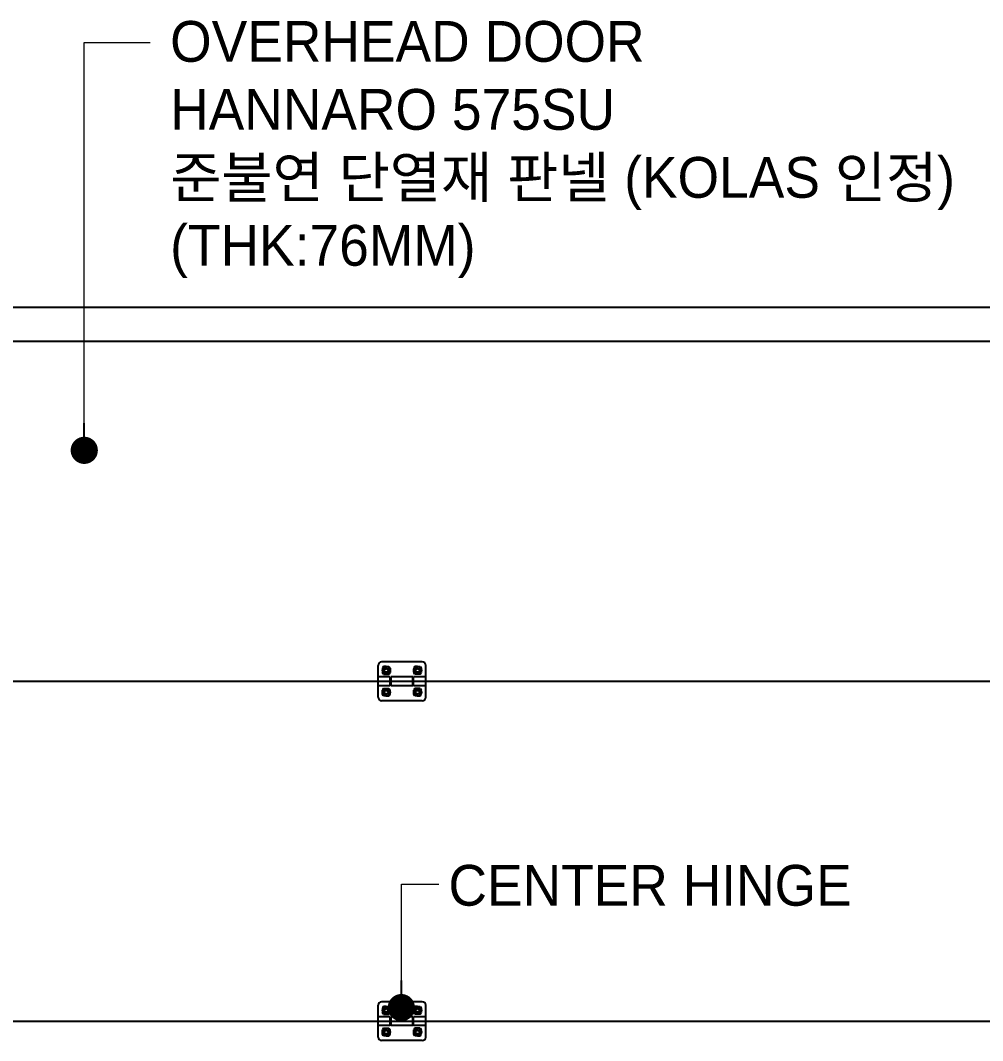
# Model space of a CAD drawing. Header units: millimetres. Extents: x 1448 to 104164, y -19509 to -89.
# Drawn here: x 23946 to 25361, y -5697 to -4196 of the extents above; entities that cross this region are included whole.
import ezdxf

# ---------------------------------------------------------------- set-up
doc = ezdxf.new("R2010")
doc.units = ezdxf.units.MM
doc.header["$LTSCALE"] = 60
doc.header["$MEASUREMENT"] = 0
doc.layers.get('0').update_dxf_attribs({"linetype": 'CONTINUOUS'})
doc.layers.add('A-text', color=3, linetype='CONTINUOUS')
doc.styles.add('0T-OUT', font='H2GTRE.TTF')
doc.dimstyles.new('MAIN', dxfattribs={"dimtxt": 1.5, "dimasz": 0.5, "dimexe": 1, "dimexo": 2, "dimgap": 1, "dimtad": 1, "dimdec": 0, "dimdsep": 46, "dimlunit": 6, "dimtxsty": '0T-OUT', "dimblk": 'DOT', "dimcen": 2.5, "dimdle": 2, "dimclrd": 256, "dimclre": 256, "dimclrt": 3, "dimadec": 0, "dimazin": 0, "dimtfac": 1, "dimtdec": 0, "dimtix": 1, "dimtmove": 2, "dimatfit": 3, "dimldrblk": 'DOT', "dimfxl": 1, "dimtvp": 1, "dimtolj": 1, "dimtzin": 0, "dimlwd": 0, "dimlwe": 0, "dimarcsym": 0})

# ---------------------------------------------------------------- blocks, each defined once
blk = doc.blocks.new('센터힌지')
at = {"color": 8}
for p, q in [((35, 34.5), (-25, 34.5)), ((-30, -17.5), (-30, 29.5)), ((-21.8, 27.6), (-23.6, 25.1)), ((-21.8, 27.6), (-23.6, 25.1)), ((-23.6, 25.1), (-23.6, 18.9)), ((-23.6, 25.1), (-23.6, 18.9)), ((-21.8, 16.4), (-23.6, 18.9)), ((-21.8, 16.4), (-23.6, 18.9)), ((-18, 27.6), (-21.8, 27.6)), ((-18, 27.6), (-21.8, 27.6)), ((-21.8, 16.4), (-14.2, 16.4)), ((-21.8, 16.4), (-14.2, 16.4)), ((-18, 27.6), (-14.2, 27.6)), ((-18, 27.6), (-14.2, 27.6)), ((-14.2, 27.6), (-12.4, 25.1)), ((-14.2, 27.6), (-12.4, 25.1)), ((-14.2, 16.4), (-12.4, 18.9)), ((-14.2, 16.4), (-12.4, 18.9)), ((-12.4, 25.1), (-12.4, 18.9)), ((-12.4, 25.1), (-12.4, 18.9)), ((24.2, 27.6), (22.4, 25.1)), ((24.2, 27.6), (22.4, 25.1)), ((22.4, 25.1), (22.4, 18.9)), ((22.4, 25.1), (22.4, 18.9)), ((24.2, 16.4), (22.4, 18.9)), ((24.2, 16.4), (22.4, 18.9)), ((28, 27.6), (24.2, 27.6)), ((28, 27.6), (24.2, 27.6)), ((31.8, 16.4), (24.2, 16.4)), ((31.8, 16.4), (24.2, 16.4)), ((28, 27.6), (31.8, 27.6)), ((28, 27.6), (31.8, 27.6)), ((31.8, 27.6), (33.6, 25.1)), ((31.8, 27.6), (33.6, 25.1)), ((31.8, 16.4), (33.6, 18.9)), ((31.8, 16.4), (33.6, 18.9)), ((33.6, 25.1), (33.6, 18.9)), ((33.6, 25.1), (33.6, 18.9)), ((40, -17.5), (40, 29.5)), ((-12, 12.5), (-30, 12.5)), ((-12, -0.5), (-12, 12.5)), ((-12, 11.2), (-11, 11.2)), ((-12, 0.8), (-11, 0.8)), ((-11, -0.5), (-11, 12.5)), ((21, 12.5), (-11, 12.5)), ((21, -0.5), (21, 12.5)), ((21, 11.2), (22, 11.2)), ((21, 0.8), (22, 0.8)), ((22, -0.5), (22, 12.5)), ((40, 12.5), (22, 12.5)), ((-12, -0.5), (-30, -0.5)), ((-21.8, -4.4), (-23.6, -6.9)), ((-21.8, -4.4), (-23.6, -6.9)), ((-23.6, -13.1), (-23.6, -6.9)), ((-23.6, -13.1), (-23.6, -6.9)), ((-21.8, -15.6), (-23.6, -13.1)), ((-21.8, -15.6), (-23.6, -13.1)), ((-21.8, -4.4), (-14.2, -4.4)), ((-21.8, -4.4), (-14.2, -4.4)), ((-14.2, -4.4), (-12.4, -6.9)), ((-14.2, -4.4), (-12.4, -6.9)), ((-14.2, -15.6), (-12.4, -13.1)), ((-14.2, -15.6), (-12.4, -13.1)), ((-12.4, -13.1), (-12.4, -6.9)), ((-12.4, -13.1), (-12.4, -6.9)), ((21, -0.5), (-11, -0.5)), ((40, -0.5), (22, -0.5)), ((24.2, -4.4), (22.4, -6.9)), ((24.2, -4.4), (22.4, -6.9)), ((22.4, -13.1), (22.4, -6.9)), ((22.4, -13.1), (22.4, -6.9)), ((24.2, -15.6), (22.4, -13.1)), ((24.2, -15.6), (22.4, -13.1)), ((31.8, -4.4), (24.2, -4.4)), ((31.8, -4.4), (24.2, -4.4)), ((31.8, -4.4), (33.6, -6.9)), ((31.8, -4.4), (33.6, -6.9)), ((31.8, -15.6), (33.6, -13.1)), ((31.8, -15.6), (33.6, -13.1)), ((33.6, -13.1), (33.6, -6.9)), ((33.6, -13.1), (33.6, -6.9)), ((35, -22.5), (-25, -22.5)), ((-18, -15.6), (-21.8, -15.6)), ((-18, -15.6), (-21.8, -15.6)), ((-18, -15.6), (-14.2, -15.6)), ((-18, -15.6), (-14.2, -15.6)), ((28, -15.6), (24.2, -15.6)), ((28, -15.6), (24.2, -15.6)), ((28, -15.6), (31.8, -15.6)), ((28, -15.6), (31.8, -15.6))]:
    blk.add_line(p, q, dxfattribs=at)
for centre, radius in [((-18, 22), 5.62), ((-18, 22), 5.62), ((-18, 22), 3.53), ((-18, 22), 3.53), ((-18, 22), 2.7), ((-18, 22), 2.7), ((28, 22), 5.62), ((28, 22), 5.62), ((28, 22), 3.53), ((28, 22), 3.53), ((28, 22), 2.7), ((28, 22), 2.7), ((-18, -10), 5.62), ((-18, -10), 5.62), ((-18, -10), 3.53), ((-18, -10), 3.53), ((-18, -10), 2.7), ((-18, -10), 2.7), ((28, -10), 5.62), ((28, -10), 5.62), ((28, -10), 3.53), ((28, -10), 3.53), ((28, -10), 2.7), ((28, -10), 2.7)]:
    blk.add_circle(centre, radius, dxfattribs=at)
for centre, start, end in [((-25, 29.5), 90, 180), ((35, 29.5), 0, 90), ((-25, -17.5), 180, 270), ((35, -17.5), 270, 0)]:
    blk.add_arc(centre, 5, start, end, dxfattribs=at)
blk = doc.blocks.new('_Dot')
at = {"color": 0, "linetype": 'ByBlock', "lineweight": -2}
blk.add_line((-0.5, 0), (-1, 0), dxfattribs=at)
at = {"color": 0, "linetype": 'ByBlock', "const_width": 0.5}
blk.add_lwpolyline([(-0.25, 0, 1), (0.25, 0, 1)], format="xyb", close=True, dxfattribs=at)
blk = doc.blocks.new('DOT')
at = {"color": 0, "linetype": 'ByBlock'}
blk.add_line((-0.5, 0), (-1, 0), dxfattribs=at)
at = {"color": 0, "linetype": 'ByBlock', "const_width": 0.5}
blk.add_lwpolyline([(-0.25, 0, 1), (0.25, 0, 1)], format="xyb", close=True, dxfattribs=at)

msp = doc.modelspace()

# ---------------------------------------------------------------- linework, layer by layer
at = {"color": 3}
msp.add_line((25657.5, -4618), (23357.5, -4618), dxfattribs=at)
for p, q in [((25675.5, -4668), (23339, -4668)), ((25675.5, -4668), (23339, -4668)), ((25675.5, -4668), (23339, -4668)), ((25675.5, -4668), (23339, -4668)), ((25675.5, -4668), (23339, -4668)), ((25675.5, -4668), (23339, -4668)), ((25675.5, -4668), (23339, -4668)), ((23339, -5168), (25675.5, -5168)), ((23339, -5668), (25675.5, -5668))]:
    msp.add_line(p, q)

# ---------------------------------------------------------------- block references
for p in [(24502.2, -5174), (24502.2, -5674)]:
    msp.add_blockref('센터힌지', p)

# ---------------------------------------------------------------- texts
at = {"layer": 'A-text', "ltscale": 0.1, "char_height": 60, "attachment_point": 1, "style": '0T-OUT'}
for s, insert in [('OVERHEAD DOOR\\PHANNARO 575SU\\P준불연 단열재 판넬 (KOLAS 인정)\\P(THK:76MM)', (24166.4, -4196.6)), ('CENTER HINGE', (24575.7, -5438.1))]:
    msp.add_mtext(s, dxfattribs=dict(at, insert=insert))

# ---------------------------------------------------------------- leaders
for points in [[(24040.1, -4828.2), (24040.1, -4228.1), (24136.8, -4228.1)], [(24506.4, -5648), (24506.4, -5466.3), (24561.6, -5466.3)]]:
    msp.add_leader(points, dimstyle='MAIN', override={"dimscale": 40, "dimasz": 1, "dimtad": 0, "dimldrblk": 'DOT', "dimfxl": 2, "dimarcsym": 2})

doc.saveas('drawing.dxf')
